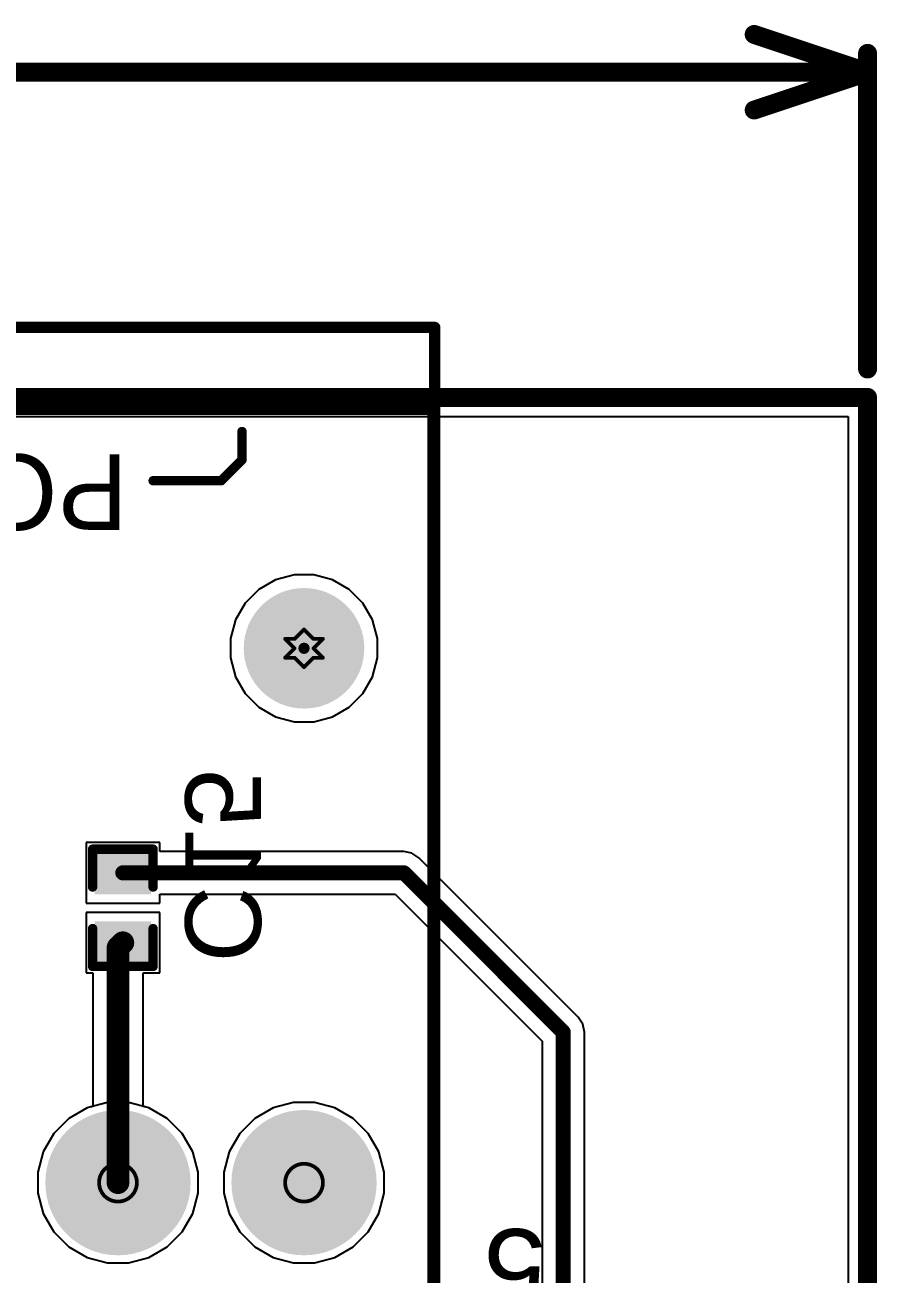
# Model space of a CAD drawing. Header units: inches. Extents: x -0.1 to 17.9, y -0.8 to 4.8.
# Drawn here: x 3.404 to 3.855, y 3.686 to 4.347 of the extents above; entities that cross this region are included whole.
import ezdxf

# ---------------------------------------------------------------- set-up
doc = ezdxf.new("R2010")
doc.units = ezdxf.units.IN
doc.header["$MEASUREMENT"] = 0
for name, color, linetype in [('Board Outline', 216, 'Continuous'), ('Bottom Layer 1', 5, 'Continuous'), ('Bottom Overlay', 54, 'Continuous'), ('Bottom Paste', 16, 'Continuous'), ('Bottom Solder', 6, 'Continuous'), ('Dimension', 6, 'Continuous'), ('Drill Drawing', 1, 'Continuous'), ('GND+Signal', 16, 'Continuous'), ('Multi-Layer', 9, 'Continuous'), ('Pad Holes', 156, 'Continuous'), ('PWR+Signal', 76, 'Continuous'), ('Route Tool Path', 56, 'Continuous'), ('Top 3D Body', 56, 'Continuous'), ('Top Layer 1', 1, 'Continuous'), ('Top Overlay', 2, 'Continuous'), ('Top Solder', 216, 'Continuous'), ('Top Value', 56, 'Continuous')]:
    doc.layers.add(name, color=color, linetype=linetype)
doc.styles.add('Arial', font='', dxfattribs={"height": 0.2})
doc.styles.get('Arial').set_extended_font_data('Arial')

# ---------------------------------------------------------------- blocks, each defined once
blk = doc.blocks.new('1053141310_199')
at = {"layer": 'Bottom Layer 1'}
h = blk.add_hatch(color=5, dxfattribs=at)
edge = h.paths.add_edge_path()
edge.add_arc((-0.19685, 0.19055), 0.03543, 0, 360)
h = blk.add_hatch(color=5, dxfattribs=at)
edge = h.paths.add_edge_path()
edge.add_arc((-0.09842, 0.19055), 0.03543, 0, 360)
h = blk.add_hatch(color=5, dxfattribs=at)
edge = h.paths.add_edge_path()
edge.add_arc((0, 0.19055), 0.03543, 0, 360)
h = blk.add_hatch(color=5, dxfattribs=at)
edge = h.paths.add_edge_path()
edge.add_arc((0.09843, 0.19055), 0.03543, 0, 360)
blk.add_hatch(color=5, dxfattribs=at).paths.add_polyline_path([(0.16142, 0.22598), (0.23228, 0.22598), (0.23228, 0.15512), (0.16142, 0.15512)])
h = blk.add_hatch(color=5, dxfattribs=at)
edge = h.paths.add_edge_path()
edge.add_arc((-0.19685, 0.09212), 0.03543, 0, 360)
h = blk.add_hatch(color=5, dxfattribs=at)
edge = h.paths.add_edge_path()
edge.add_arc((-0.09842, 0.09212), 0.03543, 0, 360)
h = blk.add_hatch(color=5, dxfattribs=at)
edge = h.paths.add_edge_path()
edge.add_arc((0, 0.09212), 0.03543, 0, 360)
h = blk.add_hatch(color=5, dxfattribs=at)
edge = h.paths.add_edge_path()
edge.add_arc((0.09843, 0.09212), 0.03543, 0, 360)
h = blk.add_hatch(color=5, dxfattribs=at)
edge = h.paths.add_edge_path()
edge.add_arc((0.19685, 0.09212), 0.03543, 0, 360)
at = {"layer": 'Bottom Solder'}
h = blk.add_hatch(color=6, dxfattribs=at)
edge = h.paths.add_edge_path()
edge.add_arc((-0.19685, 0.19055), 0.03843, 0, 360)
h = blk.add_hatch(color=6, dxfattribs=at)
edge = h.paths.add_edge_path()
edge.add_arc((-0.09842, 0.19055), 0.03843, 0, 360)
h = blk.add_hatch(color=6, dxfattribs=at)
edge = h.paths.add_edge_path()
edge.add_arc((0, 0.19055), 0.03843, 0, 360)
h = blk.add_hatch(color=6, dxfattribs=at)
edge = h.paths.add_edge_path()
edge.add_arc((0.09843, 0.19055), 0.03843, 0, 360)
blk.add_hatch(color=6, dxfattribs=at).paths.add_polyline_path([(0.15842, 0.22898), (0.23528, 0.22898), (0.23528, 0.15212), (0.15842, 0.15212)])
h = blk.add_hatch(color=6, dxfattribs=at)
edge = h.paths.add_edge_path()
edge.add_arc((-0.19685, 0.09212), 0.03843, 0, 360)
h = blk.add_hatch(color=6, dxfattribs=at)
edge = h.paths.add_edge_path()
edge.add_arc((-0.09842, 0.09212), 0.03843, 0, 360)
h = blk.add_hatch(color=6, dxfattribs=at)
edge = h.paths.add_edge_path()
edge.add_arc((0, 0.09212), 0.03843, 0, 360)
h = blk.add_hatch(color=6, dxfattribs=at)
edge = h.paths.add_edge_path()
edge.add_arc((0.09843, 0.09212), 0.03843, 0, 360)
h = blk.add_hatch(color=6, dxfattribs=at)
edge = h.paths.add_edge_path()
edge.add_arc((0.19685, 0.09212), 0.03843, 0, 360)
h = blk.add_hatch(color=6, dxfattribs=at)
edge = h.paths.add_edge_path()
edge.add_arc((-0.19685, -0.19055), 0.003, 0, 360)
h = blk.add_hatch(color=6, dxfattribs=at)
edge = h.paths.add_edge_path()
edge.add_arc((0.19685, -0.19055), 0.003, 0, 360)
at = {"layer": 'GND+Signal'}
h = blk.add_hatch(color=16, dxfattribs=at)
edge = h.paths.add_edge_path()
edge.add_arc((-0.19685, 0.19055), 0.03543, 0, 360)
h = blk.add_hatch(color=16, dxfattribs=at)
edge = h.paths.add_edge_path()
edge.add_arc((-0.09842, 0.19055), 0.03543, 0, 360)
h = blk.add_hatch(color=16, dxfattribs=at)
edge = h.paths.add_edge_path()
edge.add_arc((0, 0.19055), 0.03543, 0, 360)
h = blk.add_hatch(color=16, dxfattribs=at)
edge = h.paths.add_edge_path()
edge.add_arc((0.09843, 0.19055), 0.03543, 0, 360)
blk.add_hatch(color=16, dxfattribs=at).paths.add_polyline_path([(0.16142, 0.22598), (0.23228, 0.22598), (0.23228, 0.15512), (0.16142, 0.15512)])
h = blk.add_hatch(color=16, dxfattribs=at)
edge = h.paths.add_edge_path()
edge.add_arc((-0.19685, 0.09212), 0.03543, 0, 360)
h = blk.add_hatch(color=16, dxfattribs=at)
edge = h.paths.add_edge_path()
edge.add_arc((-0.09842, 0.09212), 0.03543, 0, 360)
h = blk.add_hatch(color=16, dxfattribs=at)
edge = h.paths.add_edge_path()
edge.add_arc((0, 0.09212), 0.03543, 0, 360)
h = blk.add_hatch(color=16, dxfattribs=at)
edge = h.paths.add_edge_path()
edge.add_arc((0.09843, 0.09212), 0.03543, 0, 360)
h = blk.add_hatch(color=16, dxfattribs=at)
edge = h.paths.add_edge_path()
edge.add_arc((0.19685, 0.09212), 0.03543, 0, 360)
at = {"layer": 'Multi-Layer'}
h = blk.add_hatch(color=9, dxfattribs=at)
edge = h.paths.add_edge_path()
edge.add_arc((-0.19685, 0.19055), 0.03543, 0, 360)
h = blk.add_hatch(color=9, dxfattribs=at)
edge = h.paths.add_edge_path()
edge.add_arc((-0.09842, 0.19055), 0.03543, 0, 360)
h = blk.add_hatch(color=9, dxfattribs=at)
edge = h.paths.add_edge_path()
edge.add_arc((0, 0.19055), 0.03543, 0, 360)
h = blk.add_hatch(color=9, dxfattribs=at)
edge = h.paths.add_edge_path()
edge.add_arc((0.09843, 0.19055), 0.03543, 0, 360)
blk.add_hatch(color=9, dxfattribs=at).paths.add_polyline_path([(0.16142, 0.22598), (0.23228, 0.22598), (0.23228, 0.15512), (0.16142, 0.15512)])
h = blk.add_hatch(color=9, dxfattribs=at)
edge = h.paths.add_edge_path()
edge.add_arc((-0.19685, 0.09212), 0.03543, 0, 360)
h = blk.add_hatch(color=9, dxfattribs=at)
edge = h.paths.add_edge_path()
edge.add_arc((-0.09842, 0.09212), 0.03543, 0, 360)
h = blk.add_hatch(color=9, dxfattribs=at)
edge = h.paths.add_edge_path()
edge.add_arc((0, 0.09212), 0.03543, 0, 360)
h = blk.add_hatch(color=9, dxfattribs=at)
edge = h.paths.add_edge_path()
edge.add_arc((0.09843, 0.09212), 0.03543, 0, 360)
h = blk.add_hatch(color=9, dxfattribs=at)
edge = h.paths.add_edge_path()
edge.add_arc((0.19685, 0.09212), 0.03543, 0, 360)
at = {"layer": 'Pad Holes'}
h = blk.add_hatch(color=7, dxfattribs=at)
edge = h.paths.add_edge_path()
edge.add_arc((-0.19685, 0.19055), 0.02362, 0, 360)
h = blk.add_hatch(color=7, dxfattribs=at)
edge = h.paths.add_edge_path()
edge.add_arc((-0.09842, 0.19055), 0.02362, 0, 360)
h = blk.add_hatch(color=7, dxfattribs=at)
edge = h.paths.add_edge_path()
edge.add_arc((0, 0.19055), 0.02362, 0, 360)
h = blk.add_hatch(color=7, dxfattribs=at)
edge = h.paths.add_edge_path()
edge.add_arc((0.09843, 0.19055), 0.02362, 0, 360)
h = blk.add_hatch(color=7, dxfattribs=at)
edge = h.paths.add_edge_path()
edge.add_arc((0.19685, 0.19055), 0.02362, 0, 360)
h = blk.add_hatch(color=7, dxfattribs=at)
edge = h.paths.add_edge_path()
edge.add_arc((-0.19685, 0.09212), 0.02362, 0, 360)
h = blk.add_hatch(color=7, dxfattribs=at)
edge = h.paths.add_edge_path()
edge.add_arc((-0.09842, 0.09212), 0.02362, 0, 360)
h = blk.add_hatch(color=7, dxfattribs=at)
edge = h.paths.add_edge_path()
edge.add_arc((0, 0.09212), 0.02362, 0, 360)
h = blk.add_hatch(color=7, dxfattribs=at)
edge = h.paths.add_edge_path()
edge.add_arc((0.09843, 0.09212), 0.02362, 0, 360)
h = blk.add_hatch(color=7, dxfattribs=at)
edge = h.paths.add_edge_path()
edge.add_arc((0.19685, 0.09212), 0.02362, 0, 360)
h = blk.add_hatch(color=7, dxfattribs=at)
edge = h.paths.add_edge_path()
edge.add_arc((-0.19685, -0.19055), 0.03189, 0, 360)
h = blk.add_hatch(color=7, dxfattribs=at)
edge = h.paths.add_edge_path()
edge.add_arc((0.1939, -0.19055), 0.0315, 90, 270)
edge.add_line((0.1939, -0.22205), (0.1998, -0.22205))
edge.add_arc((0.1998, -0.19055), 0.0315, 270, 450)
edge.add_line((0.1998, -0.15906), (0.1939, -0.15906))
at = {"layer": 'PWR+Signal'}
h = blk.add_hatch(color=76, dxfattribs=at)
edge = h.paths.add_edge_path()
edge.add_arc((-0.19685, 0.19055), 0.03543, 0, 360)
h = blk.add_hatch(color=76, dxfattribs=at)
edge = h.paths.add_edge_path()
edge.add_arc((-0.09842, 0.19055), 0.03543, 0, 360)
h = blk.add_hatch(color=76, dxfattribs=at)
edge = h.paths.add_edge_path()
edge.add_arc((0, 0.19055), 0.03543, 0, 360)
h = blk.add_hatch(color=76, dxfattribs=at)
edge = h.paths.add_edge_path()
edge.add_arc((0.09843, 0.19055), 0.03543, 0, 360)
blk.add_hatch(color=76, dxfattribs=at).paths.add_polyline_path([(0.16142, 0.22598), (0.23228, 0.22598), (0.23228, 0.15512), (0.16142, 0.15512)])
h = blk.add_hatch(color=76, dxfattribs=at)
edge = h.paths.add_edge_path()
edge.add_arc((-0.19685, 0.09212), 0.03543, 0, 360)
h = blk.add_hatch(color=76, dxfattribs=at)
edge = h.paths.add_edge_path()
edge.add_arc((-0.09842, 0.09212), 0.03543, 0, 360)
h = blk.add_hatch(color=76, dxfattribs=at)
edge = h.paths.add_edge_path()
edge.add_arc((0, 0.09212), 0.03543, 0, 360)
h = blk.add_hatch(color=76, dxfattribs=at)
edge = h.paths.add_edge_path()
edge.add_arc((0.09843, 0.09212), 0.03543, 0, 360)
h = blk.add_hatch(color=76, dxfattribs=at)
edge = h.paths.add_edge_path()
edge.add_arc((0.19685, 0.09212), 0.03543, 0, 360)
at = {"layer": 'Top Layer 1'}
h = blk.add_hatch(color=1, dxfattribs=at)
edge = h.paths.add_edge_path()
edge.add_arc((-0.19685, 0.19055), 0.03543, 0, 360)
h = blk.add_hatch(color=1, dxfattribs=at)
edge = h.paths.add_edge_path()
edge.add_arc((-0.09842, 0.19055), 0.03543, 0, 360)
h = blk.add_hatch(color=1, dxfattribs=at)
edge = h.paths.add_edge_path()
edge.add_arc((0, 0.19055), 0.03543, 0, 360)
h = blk.add_hatch(color=1, dxfattribs=at)
edge = h.paths.add_edge_path()
edge.add_arc((0.09843, 0.19055), 0.03543, 0, 360)
blk.add_hatch(color=1, dxfattribs=at).paths.add_polyline_path([(0.16142, 0.22598), (0.23228, 0.22598), (0.23228, 0.15512), (0.16142, 0.15512)])
h = blk.add_hatch(color=1, dxfattribs=at)
edge = h.paths.add_edge_path()
edge.add_arc((-0.19685, 0.09212), 0.03543, 0, 360)
h = blk.add_hatch(color=1, dxfattribs=at)
edge = h.paths.add_edge_path()
edge.add_arc((-0.09842, 0.09212), 0.03543, 0, 360)
h = blk.add_hatch(color=1, dxfattribs=at)
edge = h.paths.add_edge_path()
edge.add_arc((0, 0.09212), 0.03543, 0, 360)
h = blk.add_hatch(color=1, dxfattribs=at)
edge = h.paths.add_edge_path()
edge.add_arc((0.09843, 0.09212), 0.03543, 0, 360)
h = blk.add_hatch(color=1, dxfattribs=at)
edge = h.paths.add_edge_path()
edge.add_arc((0.19685, 0.09212), 0.03543, 0, 360)
at = {"layer": 'Top Solder'}
h = blk.add_hatch(color=216, dxfattribs=at)
edge = h.paths.add_edge_path()
edge.add_arc((-0.19685, 0.19055), 0.03843, 0, 360)
h = blk.add_hatch(color=216, dxfattribs=at)
edge = h.paths.add_edge_path()
edge.add_arc((-0.09842, 0.19055), 0.03843, 0, 360)
h = blk.add_hatch(color=216, dxfattribs=at)
edge = h.paths.add_edge_path()
edge.add_arc((0, 0.19055), 0.03843, 0, 360)
h = blk.add_hatch(color=216, dxfattribs=at)
edge = h.paths.add_edge_path()
edge.add_arc((0.09843, 0.19055), 0.03843, 0, 360)
blk.add_hatch(color=216, dxfattribs=at).paths.add_polyline_path([(0.15842, 0.22898), (0.23528, 0.22898), (0.23528, 0.15212), (0.15842, 0.15212)])
h = blk.add_hatch(color=216, dxfattribs=at)
edge = h.paths.add_edge_path()
edge.add_arc((-0.19685, 0.09212), 0.03843, 0, 360)
h = blk.add_hatch(color=216, dxfattribs=at)
edge = h.paths.add_edge_path()
edge.add_arc((-0.09842, 0.09212), 0.03843, 0, 360)
h = blk.add_hatch(color=216, dxfattribs=at)
edge = h.paths.add_edge_path()
edge.add_arc((0, 0.09212), 0.03843, 0, 360)
h = blk.add_hatch(color=216, dxfattribs=at)
edge = h.paths.add_edge_path()
edge.add_arc((0.09843, 0.09212), 0.03843, 0, 360)
h = blk.add_hatch(color=216, dxfattribs=at)
edge = h.paths.add_edge_path()
edge.add_arc((0.19685, 0.09212), 0.03843, 0, 360)
h = blk.add_hatch(color=216, dxfattribs=at)
edge = h.paths.add_edge_path()
edge.add_arc((-0.19685, -0.19055), 0.003, 0, 360)
h = blk.add_hatch(color=216, dxfattribs=at)
edge = h.paths.add_edge_path()
edge.add_arc((0.19685, -0.19055), 0.003, 0, 360)
at = {"layer": 'Top Overlay'}
for points in [[(0.24685, 0.22255, 0.00787, 0.00787, 0), (0.24185, 0.21755, 0.00787, 0.00787, 0)], [(0.24685, 0.22255, 0.00787, 0.00787, 0), (0.24685, 0.21255, 0.00787, 0.00787, 0)], [(0.24685, 0.21255, 0.00787, 0.00787, 0), (0.24185, 0.21755, 0.00787, 0.00787, 0)], [(-0.26457, 0.20275, 0.005, 0.005, 0), (-0.26457, -0.31654, 0.005, 0.005, 0)], [(-0.24127, 0.20275, 0.005, 0.005, 0), (-0.26457, 0.20275, 0.005, 0.005, 0)], [(-0.14284, 0.20275, 0.005, 0.005, 0), (-0.15243, 0.20275, 0.005, 0.005, 0)], [(-0.04442, 0.20275, 0.005, 0.005, 0), (-0.05401, 0.20275, 0.005, 0.005, 0)], [(0.05401, 0.20275, 0.005, 0.005, 0), (0.04442, 0.20275, 0.005, 0.005, 0)], [(0.15079, 0.20275, 0.005, 0.005, 0), (0.14284, 0.20275, 0.005, 0.005, 0)], [(0.26457, 0.20275, 0.005, 0.005, 0), (0.24292, 0.20275, 0.005, 0.005, 0)], [(0.26457, 0.20275, 0.005, 0.005, 0), (0.26457, -0.31654, 0.005, 0.005, 0)], [(-0.15304, -0.27921, 0.005, 0.005, 0), (-0.16404, -0.29021, 0.005, 0.005, 0)], [(-0.11704, -0.27921, 0.005, 0.005, 0), (-0.15304, -0.27921, 0.005, 0.005, 0)], [(-0.16404, -0.29021, 0.005, 0.005, 0), (-0.16404, -0.30521, 0.005, 0.005, 0)], [(0.26457, -0.31654, 0.005, 0.005, 0), (-0.26457, -0.31654, 0.005, 0.005, 0)]]:
    blk.add_lwpolyline(points, format="xyseb", dxfattribs=at)
for points in [[(0.24488, 0.22255, 0.00394, 0.00394, 1), (0.24882, 0.22255, 0.00394, 0.00394, 1)], [(0.24488, 0.22255, 0.00394, 0.00394, 1), (0.24882, 0.22255, 0.00394, 0.00394, 1)], [(0.23988, 0.21755, 0.00394, 0.00394, 1), (0.24382, 0.21755, 0.00394, 0.00394, 1)], [(0.23988, 0.21755, 0.00394, 0.00394, 1), (0.24382, 0.21755, 0.00394, 0.00394, 1)], [(0.24488, 0.21255, 0.00394, 0.00394, 1), (0.24882, 0.21255, 0.00394, 0.00394, 1)], [(0.24488, 0.21255, 0.00394, 0.00394, 1), (0.24882, 0.21255, 0.00394, 0.00394, 1)], [(-0.26582, 0.20275, 0.0025, 0.0025, 1), (-0.26332, 0.20275, 0.0025, 0.0025, 1)], [(-0.26582, 0.20275, 0.0025, 0.0025, 1), (-0.26332, 0.20275, 0.0025, 0.0025, 1)], [(-0.24252, 0.20275, 0.0025, 0.0025, 1), (-0.24002, 0.20275, 0.0025, 0.0025, 1)], [(-0.15368, 0.20275, 0.0025, 0.0025, 1), (-0.15118, 0.20275, 0.0025, 0.0025, 1)], [(-0.14409, 0.20275, 0.0025, 0.0025, 1), (-0.14159, 0.20275, 0.0025, 0.0025, 1)], [(-0.05526, 0.20275, 0.0025, 0.0025, 1), (-0.05276, 0.20275, 0.0025, 0.0025, 1)], [(-0.04567, 0.20275, 0.0025, 0.0025, 1), (-0.04317, 0.20275, 0.0025, 0.0025, 1)], [(0.04317, 0.20275, 0.0025, 0.0025, 1), (0.04567, 0.20275, 0.0025, 0.0025, 1)], [(0.05276, 0.20275, 0.0025, 0.0025, 1), (0.05526, 0.20275, 0.0025, 0.0025, 1)], [(0.14159, 0.20275, 0.0025, 0.0025, 1), (0.14409, 0.20275, 0.0025, 0.0025, 1)], [(0.14954, 0.20275, 0.0025, 0.0025, 1), (0.15204, 0.20275, 0.0025, 0.0025, 1)], [(0.24167, 0.20275, 0.0025, 0.0025, 1), (0.24417, 0.20275, 0.0025, 0.0025, 1)], [(0.26332, 0.20275, 0.0025, 0.0025, 1), (0.26582, 0.20275, 0.0025, 0.0025, 1)], [(0.26332, 0.20275, 0.0025, 0.0025, 1), (0.26582, 0.20275, 0.0025, 0.0025, 1)], [(-0.15429, -0.27921, 0.0025, 0.0025, 1), (-0.15179, -0.27921, 0.0025, 0.0025, 1)], [(-0.15429, -0.27921, 0.0025, 0.0025, 1), (-0.15179, -0.27921, 0.0025, 0.0025, 1)], [(-0.11829, -0.27921, 0.0025, 0.0025, 1), (-0.11579, -0.27921, 0.0025, 0.0025, 1)], [(-0.16529, -0.29021, 0.0025, 0.0025, 1), (-0.16279, -0.29021, 0.0025, 0.0025, 1)], [(-0.16529, -0.29021, 0.0025, 0.0025, 1), (-0.16279, -0.29021, 0.0025, 0.0025, 1)], [(-0.16529, -0.30521, 0.0025, 0.0025, 1), (-0.16279, -0.30521, 0.0025, 0.0025, 1)], [(-0.26582, -0.31654, 0.0025, 0.0025, 1), (-0.26332, -0.31654, 0.0025, 0.0025, 1)], [(-0.26582, -0.31654, 0.0025, 0.0025, 1), (-0.26332, -0.31654, 0.0025, 0.0025, 1)], [(0.26332, -0.31654, 0.0025, 0.0025, 1), (0.26582, -0.31654, 0.0025, 0.0025, 1)], [(0.26332, -0.31654, 0.0025, 0.0025, 1), (0.26582, -0.31654, 0.0025, 0.0025, 1)]]:
    blk.add_lwpolyline(points, format="xyseb", close=True, dxfattribs=at)
at = {"layer": 'Top Overlay', "style": 'Arial'}
blk.add_text('PCB Edge', height=0.04, dxfattribs=at).set_placement((-0.10375, -0.29321))
blk = doc.blocks.new('C___0402_B_233')
at = {"layer": 'Bottom Layer 1'}
for points in [[(-0.0095, 0.0125), (-0.0095, -0.0125), (-0.0275, -0.0125), (-0.0275, 0.0125)], [(0.0275, 0.0125), (0.0275, -0.0125), (0.0095, -0.0125), (0.0095, 0.0125)]]:
    blk.add_hatch(color=5, dxfattribs=at).paths.add_polyline_path(points)
at = {"layer": 'Bottom Paste'}
for points in [[(-0.0095, 0.0125), (-0.0095, -0.0125), (-0.0275, -0.0125), (-0.0275, 0.0125)], [(0.0275, 0.0125), (0.0275, -0.0125), (0.0095, -0.0125), (0.0095, 0.0125)]]:
    blk.add_hatch(color=16, dxfattribs=at).paths.add_polyline_path(points)
at = {"layer": 'Bottom Solder'}
for points in [[(-0.00714, 0.01486), (-0.00714, -0.01486), (-0.02986, -0.01486), (-0.02986, 0.01486)], [(0.02986, 0.01486), (0.02986, -0.01486), (0.00714, -0.01486), (0.00714, 0.01486)]]:
    blk.add_hatch(color=6, dxfattribs=at).paths.add_polyline_path(points)
at = {"layer": 'Bottom Overlay'}
for points in [[(-0.031, 0.016, 0.005, 0.005, 0), (-0.011, 0.016, 0.005, 0.005, 0)], [(-0.031, 0.016, 0.005, 0.005, 0), (-0.031, -0.016, 0.005, 0.005, 0)], [(0.011, 0.016, 0.005, 0.005, 0), (0.031, 0.016, 0.005, 0.005, 0)], [(0.031, 0.016, 0.005, 0.005, 0), (0.031, -0.016, 0.005, 0.005, 0)], [(-0.031, -0.016, 0.005, 0.005, 0), (-0.011, -0.016, 0.005, 0.005, 0)], [(0.011, -0.016, 0.005, 0.005, 0), (0.031, -0.016, 0.005, 0.005, 0)]]:
    blk.add_lwpolyline(points, format="xyseb", dxfattribs=at)
for points in [[(-0.03225, 0.016, 0.0025, 0.0025, 1), (-0.02975, 0.016, 0.0025, 0.0025, 1)], [(-0.03225, 0.016, 0.0025, 0.0025, 1), (-0.02975, 0.016, 0.0025, 0.0025, 1)], [(-0.01225, 0.016, 0.0025, 0.0025, 1), (-0.00975, 0.016, 0.0025, 0.0025, 1)], [(0.00975, 0.016, 0.0025, 0.0025, 1), (0.01225, 0.016, 0.0025, 0.0025, 1)], [(0.02975, 0.016, 0.0025, 0.0025, 1), (0.03225, 0.016, 0.0025, 0.0025, 1)], [(0.02975, 0.016, 0.0025, 0.0025, 1), (0.03225, 0.016, 0.0025, 0.0025, 1)], [(-0.03225, -0.016, 0.0025, 0.0025, 1), (-0.02975, -0.016, 0.0025, 0.0025, 1)], [(-0.03225, -0.016, 0.0025, 0.0025, 1), (-0.02975, -0.016, 0.0025, 0.0025, 1)], [(-0.01225, -0.016, 0.0025, 0.0025, 1), (-0.00975, -0.016, 0.0025, 0.0025, 1)], [(0.00975, -0.016, 0.0025, 0.0025, 1), (0.01225, -0.016, 0.0025, 0.0025, 1)], [(0.02975, -0.016, 0.0025, 0.0025, 1), (0.03225, -0.016, 0.0025, 0.0025, 1)], [(0.02975, -0.016, 0.0025, 0.0025, 1), (0.03225, -0.016, 0.0025, 0.0025, 1)]]:
    blk.add_lwpolyline(points, format="xyseb", close=True, dxfattribs=at)

msp = doc.modelspace()

# ---------------------------------------------------------------- hatches: boundary and pattern name
at = {"layer": 'Pad Holes'}
h = msp.add_hatch(color=7, dxfattribs=at)
edge = h.paths.add_edge_path()
edge.add_arc((3.621, 4.187), 0.0015, 0, 360)
h = msp.add_hatch(color=7, dxfattribs=at)
edge = h.paths.add_edge_path()
edge.add_arc((3.621, 4.187), 0.0015, 0, 360)
at = {"layer": 'Top 3D Body'}
h = msp.add_hatch(color=56, dxfattribs=at)
edge = h.paths.add_edge_path()
edge.add_arc((3.621, 4.187), 0.0015, 0, 360)
h = msp.add_hatch(color=56, dxfattribs=at)
edge = h.paths.add_edge_path()
edge.add_arc((3.621, 4.187), 0.0015, 0, 360)

# ---------------------------------------------------------------- linework, layer by layer
at = {"layer": 'Board Outline'}
for points in [[(0, 4.15, 0.01, 0.01, 0), (3.85, 4.15, 0.01, 0.01, 0)], [(3.85, 0, 0.01, 0.01, 0), (3.85, 4.15, 0.01, 0.01, 0)]]:
    msp.add_lwpolyline(points, format="xyseb", dxfattribs=at)
msp.add_lwpolyline([(3.8475, 4.15, 0.005, 0.005, 1), (3.8525, 4.15, 0.005, 0.005, 1)], format="xyseb", close=True, dxfattribs=at)
msp.add_lwpolyline([(3.8475, 4.15, 0.005, 0.005, 1), (3.8525, 4.15, 0.005, 0.005, 1)], format="xyseb", close=True, dxfattribs=at)
at = {"layer": 'Bottom Layer 1'}
for p, q in [((2.26495, 4.1398), (3.8398, 4.1398)), ((3.8398, 4.1398), (3.8398, 0.0102)), ((3.53684, 4.0535), (3.52797, 4.04838)), ((3.54673, 4.05615), (3.53684, 4.0535)), ((3.55697, 4.05615), (3.54673, 4.05615)), ((3.56686, 4.0535), (3.55697, 4.05615)), ((3.57573, 4.04838), (3.56686, 4.0535)), ((3.52797, 4.04838), (3.52073, 4.04113)), ((3.58297, 4.04113), (3.57573, 4.04838)), ((3.52073, 4.04113), (3.51561, 4.03227)), ((3.58809, 4.03227), (3.58297, 4.04113)), ((3.51561, 4.03227), (3.51296, 4.02238)), ((3.59074, 4.02238), (3.58809, 4.03227)), ((3.51296, 4.02238), (3.51296, 4.01214)), ((3.59074, 4.01214), (3.59074, 4.02238)), ((3.51296, 4.01214), (3.51561, 4.00225)), ((3.58809, 4.00225), (3.59074, 4.01214)), ((3.51561, 4.00225), (3.52073, 3.99338)), ((3.58297, 3.99338), (3.58809, 4.00225)), ((3.52073, 3.99338), (3.52797, 3.98614)), ((3.57573, 3.98614), (3.58297, 3.99338)), ((3.52797, 3.98614), (3.53684, 3.98102)), ((3.56686, 3.98102), (3.57573, 3.98614)), ((3.53684, 3.98102), (3.54673, 3.97837)), ((3.54673, 3.97837), (3.55697, 3.97837)), ((3.55697, 3.97837), (3.56686, 3.98102)), ((3.4755, 3.9145), (3.4365, 3.9145)), ((3.4365, 3.9145), (3.4365, 3.8825)), ((3.4755, 3.90972), (3.4755, 3.9145)), ((3.60466, 3.90972), (3.4755, 3.90972)), ((3.60895, 3.90886), (3.60466, 3.90972)), ((3.60466, 3.90972), (3.60466, 3.90972)), ((3.61259, 3.90643), (3.60895, 3.90886)), ((3.69693, 3.82209), (3.61259, 3.90643)), ((3.4755, 3.8825), (3.4755, 3.88728)), ((3.4755, 3.88728), (3.60002, 3.88728)), ((3.60002, 3.88728), (3.67778, 3.80952)), ((3.4365, 3.8825), (3.4755, 3.8825)), ((3.4755, 3.8775), (3.4365, 3.8775)), ((3.4365, 3.8775), (3.4365, 3.8455)), ((3.4755, 3.8455), (3.4755, 3.8775)), ((3.4365, 3.8455), (3.44017, 3.8455)), ((3.44017, 3.8455), (3.44017, 3.77496)), ((3.46668, 3.77496), (3.46668, 3.8455)), ((3.46668, 3.8455), (3.4755, 3.8455)), ((3.69936, 3.81845), (3.69693, 3.82209)), ((3.69693, 3.82209), (3.69693, 3.82209)), ((3.70022, 3.81416), (3.69936, 3.81845)), ((3.70022, 3.57939), (3.70022, 3.81416)), ((3.70022, 3.81416), (3.70022, 3.81416)), ((3.67778, 3.80952), (3.67778, 3.57939)), ((3.43705, 3.77412), (3.42737, 3.76853)), ((3.44017, 3.77496), (3.43705, 3.77412)), ((3.4698, 3.77412), (3.46668, 3.77496)), ((3.47948, 3.76853), (3.4698, 3.77412)), ((3.53547, 3.77412), (3.5258, 3.76853)), ((3.54626, 3.77701), (3.53547, 3.77412)), ((3.55744, 3.77701), (3.54626, 3.77701)), ((3.56823, 3.77412), (3.55744, 3.77701)), ((3.57791, 3.76853), (3.56823, 3.77412)), ((3.42737, 3.76853), (3.41947, 3.76063)), ((3.48738, 3.76063), (3.47948, 3.76853)), ((3.5258, 3.76853), (3.5179, 3.76063)), ((3.58581, 3.76063), (3.57791, 3.76853)), ((3.41947, 3.76063), (3.41388, 3.75096)), ((3.49297, 3.75096), (3.48738, 3.76063)), ((3.5179, 3.76063), (3.51231, 3.75096)), ((3.59139, 3.75096), (3.58581, 3.76063)), ((3.41388, 3.75096), (3.41099, 3.74017)), ((3.49586, 3.74017), (3.49297, 3.75096)), ((3.51231, 3.75096), (3.50942, 3.74017)), ((3.59428, 3.74017), (3.59139, 3.75096)), ((3.41099, 3.74017), (3.41099, 3.72899)), ((3.49586, 3.72899), (3.49586, 3.74017)), ((3.50942, 3.74017), (3.50942, 3.72899)), ((3.59428, 3.72899), (3.59428, 3.74017)), ((3.41099, 3.72899), (3.41388, 3.7182)), ((3.49297, 3.7182), (3.49586, 3.72899)), ((3.50942, 3.72899), (3.51231, 3.7182)), ((3.59139, 3.7182), (3.59428, 3.72899)), ((3.41388, 3.7182), (3.41947, 3.70853)), ((3.48738, 3.70853), (3.49297, 3.7182)), ((3.51231, 3.7182), (3.5179, 3.70853)), ((3.58581, 3.70853), (3.59139, 3.7182)), ((3.41947, 3.70853), (3.42737, 3.70063)), ((3.47948, 3.70063), (3.48738, 3.70853)), ((3.5179, 3.70853), (3.5258, 3.70063)), ((3.57791, 3.70063), (3.58581, 3.70853)), ((3.42737, 3.70063), (3.43705, 3.69504)), ((3.4698, 3.69504), (3.47948, 3.70063)), ((3.5258, 3.70063), (3.53547, 3.69504)), ((3.56823, 3.69504), (3.57791, 3.70063)), ((3.43705, 3.69504), (3.44784, 3.69215)), ((3.45901, 3.69215), (3.4698, 3.69504)), ((3.53547, 3.69504), (3.54626, 3.69215)), ((3.55744, 3.69215), (3.56823, 3.69504)), ((3.44784, 3.69215), (3.45901, 3.69215)), ((3.54626, 3.69215), (3.55744, 3.69215))]:
    msp.add_line(p, q, dxfattribs=at)
for points in [[(3.456, 3.8985, 0.008, 0.008, 0), (3.60466, 3.8985, 0.008, 0.008, 0)], [(3.60466, 3.8985, 0.008, 0.008, 0), (3.689, 3.81416, 0.008, 0.008, 0)], [(3.45342, 3.85893, 0.012, 0.012, 0), (3.456, 3.8615, 0.012, 0.012, 0)], [(3.45342, 3.73458, 0.012, 0.012, 0), (3.45342, 3.85893, 0.012, 0.012, 0)], [(3.689, 3.564, 0.008, 0.008, 0), (3.689, 3.81416, 0.008, 0.008, 0)]]:
    msp.add_lwpolyline(points, format="xyseb", dxfattribs=at)
for points in [[(3.454, 3.8985, 0.004, 0.004, 1), (3.458, 3.8985, 0.004, 0.004, 1)], [(3.60266, 3.8985, 0.004, 0.004, 1), (3.60666, 3.8985, 0.004, 0.004, 1)], [(3.60266, 3.8985, 0.004, 0.004, 1), (3.60666, 3.8985, 0.004, 0.004, 1)], [(3.453, 3.8615, 0.006, 0.006, 1), (3.459, 3.8615, 0.006, 0.006, 1)], [(3.45042, 3.85893, 0.006, 0.006, 1), (3.45642, 3.85893, 0.006, 0.006, 1)], [(3.45042, 3.85893, 0.006, 0.006, 1), (3.45642, 3.85893, 0.006, 0.006, 1)], [(3.687, 3.81416, 0.004, 0.004, 1), (3.691, 3.81416, 0.004, 0.004, 1)], [(3.687, 3.81416, 0.004, 0.004, 1), (3.691, 3.81416, 0.004, 0.004, 1)], [(3.45042, 3.73458, 0.006, 0.006, 1), (3.45642, 3.73458, 0.006, 0.006, 1)]]:
    msp.add_lwpolyline(points, format="xyseb", close=True, dxfattribs=at)
at = {"layer": 'Dimension'}
for points in [[(3.79, 4.342, 0.01, 0.01, 0), (3.85, 4.322, 0.01, 0.01, 0)], [(3.85, 4.165, 0.01, 0.01, 0), (3.85, 4.332, 0.01, 0.01, 0)], [(2.19491, 4.322, 0.01, 0.01, 0), (3.85, 4.322, 0.01, 0.01, 0)], [(3.79, 4.302, 0.01, 0.01, 0), (3.85, 4.322, 0.01, 0.01, 0)]]:
    msp.add_lwpolyline(points, format="xyseb", dxfattribs=at)
for points in [[(3.7875, 4.342, 0.005, 0.005, 1), (3.7925, 4.342, 0.005, 0.005, 1)], [(3.8475, 4.332, 0.005, 0.005, 1), (3.8525, 4.332, 0.005, 0.005, 1)], [(3.8475, 4.322, 0.005, 0.005, 1), (3.8525, 4.322, 0.005, 0.005, 1)], [(3.8475, 4.322, 0.005, 0.005, 1), (3.8525, 4.322, 0.005, 0.005, 1)], [(3.8475, 4.322, 0.005, 0.005, 1), (3.8525, 4.322, 0.005, 0.005, 1)], [(3.7875, 4.302, 0.005, 0.005, 1), (3.7925, 4.302, 0.005, 0.005, 1)], [(3.8475, 4.165, 0.005, 0.005, 1), (3.8525, 4.165, 0.005, 0.005, 1)]]:
    msp.add_lwpolyline(points, format="xyseb", close=True, dxfattribs=at)
at = {"layer": 'Drill Drawing'}
for points in [[(3.54685, 4.02226, 0.002, 0.002, 0), (3.55185, 4.02726, 0.002, 0.002, 0)], [(3.55185, 4.02726, 0.002, 0.002, 0), (3.55685, 4.02226, 0.002, 0.002, 0)], [(3.54185, 4.02226, 0.002, 0.002, 0), (3.54685, 4.01726, 0.002, 0.002, 0)], [(3.54185, 4.02226, 0.002, 0.002, 0), (3.54685, 4.02226, 0.002, 0.002, 0)], [(3.54185, 4.01226, 0.002, 0.002, 0), (3.54685, 4.01726, 0.002, 0.002, 0)], [(3.55685, 4.02226, 0.002, 0.002, 0), (3.56185, 4.02226, 0.002, 0.002, 0)], [(3.55685, 4.01726, 0.002, 0.002, 0), (3.56185, 4.02226, 0.002, 0.002, 0)], [(3.55685, 4.01726, 0.002, 0.002, 0), (3.56185, 4.01226, 0.002, 0.002, 0)], [(3.54185, 4.01226, 0.002, 0.002, 0), (3.54685, 4.01226, 0.002, 0.002, 0)], [(3.54685, 4.01226, 0.002, 0.002, 0), (3.55185, 4.00726, 0.002, 0.002, 0)], [(3.55185, 4.00726, 0.002, 0.002, 0), (3.55685, 4.01226, 0.002, 0.002, 0)], [(3.55685, 4.01226, 0.002, 0.002, 0), (3.56185, 4.01226, 0.002, 0.002, 0)]]:
    msp.add_lwpolyline(points, format="xyseb", dxfattribs=at)
for points in [[(3.55135, 4.02726, 0.001, 0.001, 1), (3.55235, 4.02726, 0.001, 0.001, 1)], [(3.55135, 4.02726, 0.001, 0.001, 1), (3.55235, 4.02726, 0.001, 0.001, 1)], [(3.54135, 4.02226, 0.001, 0.001, 1), (3.54235, 4.02226, 0.001, 0.001, 1)], [(3.54135, 4.02226, 0.001, 0.001, 1), (3.54235, 4.02226, 0.001, 0.001, 1)], [(3.54635, 4.02226, 0.001, 0.001, 1), (3.54735, 4.02226, 0.001, 0.001, 1)], [(3.54635, 4.02226, 0.001, 0.001, 1), (3.54735, 4.02226, 0.001, 0.001, 1)], [(3.54635, 4.01726, 0.001, 0.001, 1), (3.54735, 4.01726, 0.001, 0.001, 1)], [(3.54635, 4.01726, 0.001, 0.001, 1), (3.54735, 4.01726, 0.001, 0.001, 1)], [(3.55635, 4.02226, 0.001, 0.001, 1), (3.55735, 4.02226, 0.001, 0.001, 1)], [(3.55635, 4.02226, 0.001, 0.001, 1), (3.55735, 4.02226, 0.001, 0.001, 1)], [(3.55635, 4.01726, 0.001, 0.001, 1), (3.55735, 4.01726, 0.001, 0.001, 1)], [(3.55635, 4.01726, 0.001, 0.001, 1), (3.55735, 4.01726, 0.001, 0.001, 1)], [(3.56135, 4.02226, 0.001, 0.001, 1), (3.56235, 4.02226, 0.001, 0.001, 1)], [(3.56135, 4.02226, 0.001, 0.001, 1), (3.56235, 4.02226, 0.001, 0.001, 1)], [(3.54135, 4.01226, 0.001, 0.001, 1), (3.54235, 4.01226, 0.001, 0.001, 1)], [(3.54135, 4.01226, 0.001, 0.001, 1), (3.54235, 4.01226, 0.001, 0.001, 1)], [(3.54635, 4.01226, 0.001, 0.001, 1), (3.54735, 4.01226, 0.001, 0.001, 1)], [(3.54635, 4.01226, 0.001, 0.001, 1), (3.54735, 4.01226, 0.001, 0.001, 1)], [(3.55635, 4.01226, 0.001, 0.001, 1), (3.55735, 4.01226, 0.001, 0.001, 1)], [(3.55635, 4.01226, 0.001, 0.001, 1), (3.55735, 4.01226, 0.001, 0.001, 1)], [(3.56135, 4.01226, 0.001, 0.001, 1), (3.56235, 4.01226, 0.001, 0.001, 1)], [(3.56135, 4.01226, 0.001, 0.001, 1), (3.56235, 4.01226, 0.001, 0.001, 1)], [(3.55135, 4.00726, 0.001, 0.001, 1), (3.55235, 4.00726, 0.001, 0.001, 1)], [(3.55135, 4.00726, 0.001, 0.001, 1), (3.55235, 4.00726, 0.001, 0.001, 1)], [(3.46342, 3.73458, 0.002, 0.002, 1), (3.44342, 3.73458, 0.002, 0.002, 1)], [(3.56185, 3.73458, 0.002, 0.002, 1), (3.54185, 3.73458, 0.002, 0.002, 1)], [(3.44292, 3.73458, 0.001, 0.001, 1), (3.44392, 3.73458, 0.001, 0.001, 1)], [(3.46292, 3.73458, 0.001, 0.001, 1), (3.46392, 3.73458, 0.001, 0.001, 1)], [(3.54135, 3.73458, 0.001, 0.001, 1), (3.54235, 3.73458, 0.001, 0.001, 1)], [(3.56135, 3.73458, 0.001, 0.001, 1), (3.56235, 3.73458, 0.001, 0.001, 1)]]:
    msp.add_lwpolyline(points, format="xyseb", close=True, dxfattribs=at)
at = {"layer": 'GND+Signal'}
for p, q in [((0.0102, 4.1398), (3.8398, 4.1398)), ((3.8398, 4.1398), (3.8398, 0.0102)), ((3.53684, 4.0535), (3.52797, 4.04838)), ((3.54673, 4.05615), (3.53684, 4.0535)), ((3.55697, 4.05615), (3.54673, 4.05615)), ((3.56686, 4.0535), (3.55697, 4.05615)), ((3.57573, 4.04838), (3.56686, 4.0535)), ((3.52797, 4.04838), (3.52073, 4.04113)), ((3.58297, 4.04113), (3.57573, 4.04838)), ((3.52073, 4.04113), (3.51561, 4.03227)), ((3.58809, 4.03227), (3.58297, 4.04113)), ((3.51561, 4.03227), (3.51296, 4.02238)), ((3.59074, 4.02238), (3.58809, 4.03227)), ((3.51296, 4.02238), (3.51296, 4.01214)), ((3.59074, 4.01214), (3.59074, 4.02238)), ((3.51296, 4.01214), (3.51561, 4.00225)), ((3.58809, 4.00225), (3.59074, 4.01214)), ((3.51561, 4.00225), (3.52073, 3.99338)), ((3.58297, 3.99338), (3.58809, 4.00225)), ((3.52073, 3.99338), (3.52797, 3.98614)), ((3.57573, 3.98614), (3.58297, 3.99338)), ((3.52797, 3.98614), (3.53684, 3.98102)), ((3.56686, 3.98102), (3.57573, 3.98614)), ((3.53684, 3.98102), (3.54673, 3.97837)), ((3.54673, 3.97837), (3.55697, 3.97837)), ((3.55697, 3.97837), (3.56686, 3.98102)), ((3.43705, 3.77412), (3.42737, 3.76853)), ((3.44784, 3.77701), (3.43705, 3.77412)), ((3.45901, 3.77701), (3.44784, 3.77701)), ((3.4698, 3.77412), (3.45901, 3.77701)), ((3.47948, 3.76853), (3.4698, 3.77412)), ((3.53547, 3.77412), (3.5258, 3.76853)), ((3.54626, 3.77701), (3.53547, 3.77412)), ((3.55744, 3.77701), (3.54626, 3.77701)), ((3.56823, 3.77412), (3.55744, 3.77701)), ((3.57791, 3.76853), (3.56823, 3.77412)), ((3.42737, 3.76853), (3.41947, 3.76063)), ((3.48738, 3.76063), (3.47948, 3.76853)), ((3.5258, 3.76853), (3.5179, 3.76063)), ((3.58581, 3.76063), (3.57791, 3.76853)), ((3.41947, 3.76063), (3.41388, 3.75096)), ((3.49297, 3.75096), (3.48738, 3.76063)), ((3.5179, 3.76063), (3.51231, 3.75096)), ((3.59139, 3.75096), (3.58581, 3.76063)), ((3.41388, 3.75096), (3.41099, 3.74017)), ((3.49586, 3.74017), (3.49297, 3.75096)), ((3.51231, 3.75096), (3.50942, 3.74017)), ((3.59428, 3.74017), (3.59139, 3.75096)), ((3.41099, 3.74017), (3.41099, 3.72899)), ((3.49586, 3.72899), (3.49586, 3.74017)), ((3.50942, 3.74017), (3.50942, 3.72899)), ((3.59428, 3.72899), (3.59428, 3.74017)), ((3.41099, 3.72899), (3.41388, 3.7182)), ((3.49297, 3.7182), (3.49586, 3.72899)), ((3.50942, 3.72899), (3.51231, 3.7182)), ((3.59139, 3.7182), (3.59428, 3.72899)), ((3.41388, 3.7182), (3.41947, 3.70853)), ((3.48738, 3.70853), (3.49297, 3.7182)), ((3.51231, 3.7182), (3.5179, 3.70853)), ((3.58581, 3.70853), (3.59139, 3.7182)), ((3.41947, 3.70853), (3.42737, 3.70063)), ((3.47948, 3.70063), (3.48738, 3.70853)), ((3.5179, 3.70853), (3.5258, 3.70063)), ((3.57791, 3.70063), (3.58581, 3.70853)), ((3.42737, 3.70063), (3.43705, 3.69504)), ((3.4698, 3.69504), (3.47948, 3.70063)), ((3.5258, 3.70063), (3.53547, 3.69504)), ((3.56823, 3.69504), (3.57791, 3.70063)), ((3.43705, 3.69504), (3.44784, 3.69215)), ((3.45901, 3.69215), (3.4698, 3.69504)), ((3.53547, 3.69504), (3.54626, 3.69215)), ((3.55744, 3.69215), (3.56823, 3.69504)), ((3.44784, 3.69215), (3.45901, 3.69215)), ((3.54626, 3.69215), (3.55744, 3.69215))]:
    msp.add_line(p, q, dxfattribs=at)
at = {"layer": 'PWR+Signal'}
for p, q in [((0.0102, 4.1398), (3.8398, 4.1398)), ((3.8398, 4.1398), (3.8398, 0.0102)), ((3.53684, 4.0535), (3.52797, 4.04838)), ((3.54673, 4.05615), (3.53684, 4.0535)), ((3.55697, 4.05615), (3.54673, 4.05615)), ((3.56686, 4.0535), (3.55697, 4.05615)), ((3.57573, 4.04838), (3.56686, 4.0535)), ((3.52797, 4.04838), (3.52073, 4.04113)), ((3.58297, 4.04113), (3.57573, 4.04838)), ((3.52073, 4.04113), (3.51561, 4.03227)), ((3.58809, 4.03227), (3.58297, 4.04113)), ((3.51561, 4.03227), (3.51296, 4.02238)), ((3.59074, 4.02238), (3.58809, 4.03227)), ((3.51296, 4.02238), (3.51296, 4.01214)), ((3.59074, 4.01214), (3.59074, 4.02238)), ((3.51296, 4.01214), (3.51561, 4.00225)), ((3.58809, 4.00225), (3.59074, 4.01214)), ((3.51561, 4.00225), (3.52073, 3.99338)), ((3.58297, 3.99338), (3.58809, 4.00225)), ((3.52073, 3.99338), (3.52797, 3.98614)), ((3.57573, 3.98614), (3.58297, 3.99338)), ((3.52797, 3.98614), (3.53684, 3.98102)), ((3.56686, 3.98102), (3.57573, 3.98614)), ((3.53684, 3.98102), (3.54673, 3.97837)), ((3.54673, 3.97837), (3.55697, 3.97837)), ((3.55697, 3.97837), (3.56686, 3.98102)), ((3.43705, 3.77412), (3.42737, 3.76853)), ((3.44784, 3.77701), (3.43705, 3.77412)), ((3.45901, 3.77701), (3.44784, 3.77701)), ((3.4698, 3.77412), (3.45901, 3.77701)), ((3.47948, 3.76853), (3.4698, 3.77412)), ((3.53547, 3.77412), (3.5258, 3.76853)), ((3.54626, 3.77701), (3.53547, 3.77412)), ((3.55744, 3.77701), (3.54626, 3.77701)), ((3.56823, 3.77412), (3.55744, 3.77701)), ((3.57791, 3.76853), (3.56823, 3.77412)), ((3.42737, 3.76853), (3.41947, 3.76063)), ((3.48738, 3.76063), (3.47948, 3.76853)), ((3.5258, 3.76853), (3.5179, 3.76063)), ((3.58581, 3.76063), (3.57791, 3.76853)), ((3.41947, 3.76063), (3.41388, 3.75096)), ((3.49297, 3.75096), (3.48738, 3.76063)), ((3.5179, 3.76063), (3.51231, 3.75096)), ((3.59139, 3.75096), (3.58581, 3.76063)), ((3.41388, 3.75096), (3.41099, 3.74017)), ((3.49586, 3.74017), (3.49297, 3.75096)), ((3.51231, 3.75096), (3.50942, 3.74017)), ((3.59428, 3.74017), (3.59139, 3.75096)), ((3.41099, 3.74017), (3.41099, 3.72899)), ((3.49586, 3.72899), (3.49586, 3.74017)), ((3.50942, 3.74017), (3.50942, 3.72899)), ((3.59428, 3.72899), (3.59428, 3.74017)), ((3.41099, 3.72899), (3.41388, 3.7182)), ((3.49297, 3.7182), (3.49586, 3.72899)), ((3.50942, 3.72899), (3.51231, 3.7182)), ((3.59139, 3.7182), (3.59428, 3.72899)), ((3.41388, 3.7182), (3.41947, 3.70853)), ((3.48738, 3.70853), (3.49297, 3.7182)), ((3.51231, 3.7182), (3.5179, 3.70853)), ((3.58581, 3.70853), (3.59139, 3.7182)), ((3.41947, 3.70853), (3.42737, 3.70063)), ((3.47948, 3.70063), (3.48738, 3.70853)), ((3.5179, 3.70853), (3.5258, 3.70063)), ((3.57791, 3.70063), (3.58581, 3.70853)), ((3.42737, 3.70063), (3.43705, 3.69504)), ((3.4698, 3.69504), (3.47948, 3.70063)), ((3.5258, 3.70063), (3.53547, 3.69504)), ((3.56823, 3.69504), (3.57791, 3.70063)), ((3.43705, 3.69504), (3.44784, 3.69215)), ((3.45901, 3.69215), (3.4698, 3.69504)), ((3.53547, 3.69504), (3.54626, 3.69215)), ((3.55744, 3.69215), (3.56823, 3.69504)), ((3.44784, 3.69215), (3.45901, 3.69215)), ((3.54626, 3.69215), (3.55744, 3.69215))]:
    msp.add_line(p, q, dxfattribs=at)
at = {"layer": 'Route Tool Path'}
for points in [[(0, 4.15, 0.0005, 0.0005, 0), (3.85, 4.15, 0.0005, 0.0005, 0)], [(3.85, 0, 0.0005, 0.0005, 0), (3.85, 4.15, 0.0005, 0.0005, 0)]]:
    msp.add_lwpolyline(points, format="xyseb", dxfattribs=at)
msp.add_lwpolyline([(3.84987, 4.15, 0.00025, 0.00025, 1), (3.85012, 4.15, 0.00025, 0.00025, 1)], format="xyseb", close=True, dxfattribs=at)
msp.add_lwpolyline([(3.84987, 4.15, 0.00025, 0.00025, 1), (3.85012, 4.15, 0.00025, 0.00025, 1)], format="xyseb", close=True, dxfattribs=at)
at = {"layer": 'Top 3D Body'}
for points in [[(3.092, 4.187, 0.006, 0.006, 0), (3.621, 4.187, 0.006, 0.006, 0)], [(3.621, 3.668, 0.006, 0.006, 0), (3.621, 4.187, 0.006, 0.006, 0)]]:
    msp.add_lwpolyline(points, format="xyseb", dxfattribs=at)
msp.add_lwpolyline([(3.6195, 4.187, 0.003, 0.003, 1), (3.6225, 4.187, 0.003, 0.003, 1)], format="xyseb", close=True, dxfattribs=at)
msp.add_lwpolyline([(3.6195, 4.187, 0.003, 0.003, 1), (3.6225, 4.187, 0.003, 0.003, 1)], format="xyseb", close=True, dxfattribs=at)
at = {"layer": 'Top Layer 1'}
for p, q in [((2.8824, 4.1398), (3.8398, 4.1398)), ((3.8398, 4.1398), (3.8398, 0.0102)), ((3.53684, 4.0535), (3.52797, 4.04838)), ((3.54673, 4.05615), (3.53684, 4.0535)), ((3.55697, 4.05615), (3.54673, 4.05615)), ((3.56686, 4.0535), (3.55697, 4.05615)), ((3.57573, 4.04838), (3.56686, 4.0535)), ((3.52797, 4.04838), (3.52073, 4.04113)), ((3.58297, 4.04113), (3.57573, 4.04838)), ((3.52073, 4.04113), (3.51561, 4.03227)), ((3.58809, 4.03227), (3.58297, 4.04113)), ((3.51561, 4.03227), (3.51296, 4.02238)), ((3.59074, 4.02238), (3.58809, 4.03227)), ((3.51296, 4.02238), (3.51296, 4.01214)), ((3.59074, 4.01214), (3.59074, 4.02238)), ((3.51296, 4.01214), (3.51561, 4.00225)), ((3.58809, 4.00225), (3.59074, 4.01214)), ((3.51561, 4.00225), (3.52073, 3.99338)), ((3.58297, 3.99338), (3.58809, 4.00225)), ((3.52073, 3.99338), (3.52797, 3.98614)), ((3.57573, 3.98614), (3.58297, 3.99338)), ((3.52797, 3.98614), (3.53684, 3.98102)), ((3.56686, 3.98102), (3.57573, 3.98614)), ((3.53684, 3.98102), (3.54673, 3.97837)), ((3.54673, 3.97837), (3.55697, 3.97837)), ((3.55697, 3.97837), (3.56686, 3.98102)), ((3.43705, 3.77412), (3.42737, 3.76853)), ((3.44784, 3.77701), (3.43705, 3.77412)), ((3.45901, 3.77701), (3.44784, 3.77701)), ((3.4698, 3.77412), (3.45901, 3.77701)), ((3.47948, 3.76853), (3.4698, 3.77412)), ((3.53547, 3.77412), (3.5258, 3.76853)), ((3.54626, 3.77701), (3.53547, 3.77412)), ((3.55744, 3.77701), (3.54626, 3.77701)), ((3.56823, 3.77412), (3.55744, 3.77701)), ((3.57791, 3.76853), (3.56823, 3.77412)), ((3.42737, 3.76853), (3.41947, 3.76063)), ((3.48738, 3.76063), (3.47948, 3.76853)), ((3.5258, 3.76853), (3.5179, 3.76063)), ((3.58581, 3.76063), (3.57791, 3.76853)), ((3.41947, 3.76063), (3.41388, 3.75096)), ((3.49297, 3.75096), (3.48738, 3.76063)), ((3.5179, 3.76063), (3.51231, 3.75096)), ((3.59139, 3.75096), (3.58581, 3.76063)), ((3.41388, 3.75096), (3.41099, 3.74017)), ((3.49586, 3.74017), (3.49297, 3.75096)), ((3.51231, 3.75096), (3.50942, 3.74017)), ((3.59428, 3.74017), (3.59139, 3.75096)), ((3.41099, 3.74017), (3.41099, 3.72899)), ((3.49586, 3.72899), (3.49586, 3.74017)), ((3.50942, 3.74017), (3.50942, 3.72899)), ((3.59428, 3.72899), (3.59428, 3.74017)), ((3.41099, 3.72899), (3.41388, 3.7182)), ((3.49297, 3.7182), (3.49586, 3.72899)), ((3.50942, 3.72899), (3.51231, 3.7182)), ((3.59139, 3.7182), (3.59428, 3.72899)), ((3.41388, 3.7182), (3.41947, 3.70853)), ((3.48738, 3.70853), (3.49297, 3.7182)), ((3.51231, 3.7182), (3.5179, 3.70853)), ((3.58581, 3.70853), (3.59139, 3.7182)), ((3.41947, 3.70853), (3.42737, 3.70063)), ((3.47948, 3.70063), (3.48738, 3.70853)), ((3.5179, 3.70853), (3.5258, 3.70063)), ((3.57791, 3.70063), (3.58581, 3.70853)), ((3.42737, 3.70063), (3.43705, 3.69504)), ((3.4698, 3.69504), (3.47948, 3.70063)), ((3.5258, 3.70063), (3.53547, 3.69504)), ((3.56823, 3.69504), (3.57791, 3.70063)), ((3.43705, 3.69504), (3.44784, 3.69215)), ((3.45901, 3.69215), (3.4698, 3.69504)), ((3.53547, 3.69504), (3.54626, 3.69215)), ((3.55744, 3.69215), (3.56823, 3.69504)), ((3.44784, 3.69215), (3.45901, 3.69215)), ((3.54626, 3.69215), (3.55744, 3.69215))]:
    msp.add_line(p, q, dxfattribs=at)
at = {"layer": 'Top Value'}
for points in [[(0, 4.15, 0.0005, 0.0005, 0), (3.85, 4.15, 0.0005, 0.0005, 0)], [(3.85, 0, 0.0005, 0.0005, 0), (3.85, 4.15, 0.0005, 0.0005, 0)]]:
    msp.add_lwpolyline(points, format="xyseb", dxfattribs=at)
msp.add_lwpolyline([(3.84987, 4.15, 0.00025, 0.00025, 1), (3.85012, 4.15, 0.00025, 0.00025, 1)], format="xyseb", close=True, dxfattribs=at)
msp.add_lwpolyline([(3.84987, 4.15, 0.00025, 0.00025, 1), (3.85012, 4.15, 0.00025, 0.00025, 1)], format="xyseb", close=True, dxfattribs=at)

# ---------------------------------------------------------------- block references
for name, p, rotation in [('1053141310_199', (3.355, 3.82671), 180), ('C___0402_B_233', (3.456, 3.88), 90)]:
    msp.add_blockref(name, p, dxfattribs=dict(rotation=rotation))

# ---------------------------------------------------------------- texts
at = {"layer": 'Bottom Overlay', "style": 'Arial', "text_generation_flag": 2}
msp.add_text('C15', height=0.04, rotation=270, dxfattribs=at).set_placement((3.48901, 3.85102))
at = {"layer": 'Top 3D Body', "style": 'Arial'}
msp.add_text('5', height=0.0425, rotation=180, dxfattribs=at).set_placement((3.68, 3.71))

doc.saveas('drawing.dxf')
